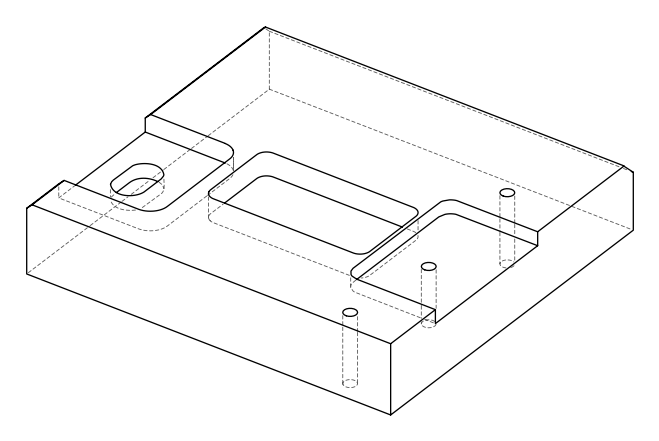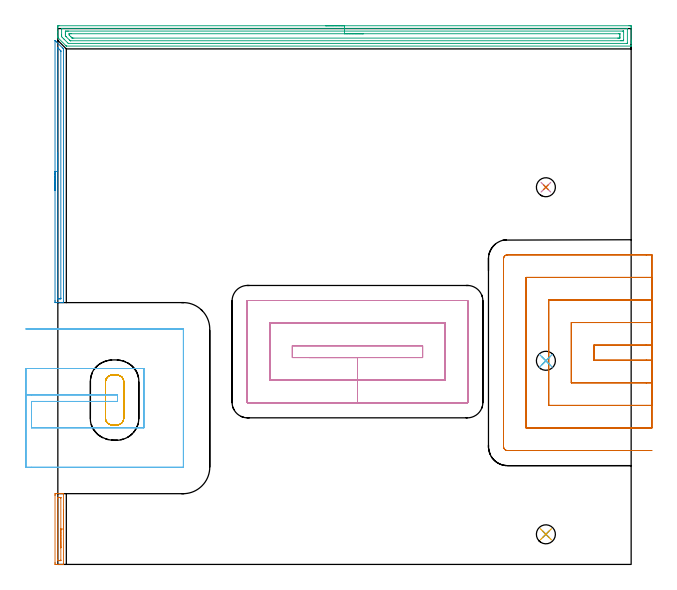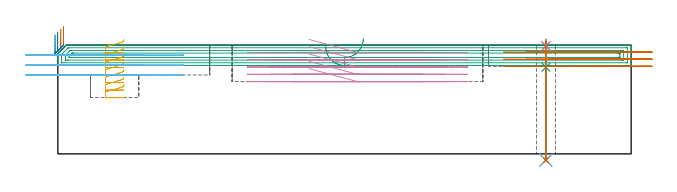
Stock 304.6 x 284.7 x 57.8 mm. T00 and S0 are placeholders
(PLAN: 13 operations, 5 tool changes, 35.4 min)
(1 AREA_MILL | FG_CHAMFER_SURFACE | UGT0205_001 | 0.77 min | 412 mm3)
(2 AREA_MILL_1 | FG_CHAMFER_SURFACE_1 | UGT0205_001 | 2.37 min | 1473 mm3)
(3 AREA_MILL_2 | FG_CHAMFER_SURFACE_2 | UGT0205_001 | 9.97 min | 17705 mm3)
(4 MILL_RECTANGULAR_POCKET | POCKET_RECTANGULAR_STRAIGHT | UGT0201_010 | Follow Part, ap 4, ae 75% | 8.21 min | 180576 mm3)
(5 MILL_RECTANGULAR_POCKET_1 | POCKET_RECTANGULAR_STRAIGHT_1 | UGT0201_010 | Follow Part, ap 4, ae 75% | 1.71 min | 27277 mm3)
(6 MILL_SLOT | SLOT_PARTIAL_RECTANGULAR | UGT0201_006 | Follow Part, ap 7, ae 75% | 3.75 min | 113273 mm3)
(7 MILL_SLOT_1 | SLOT_PARTIAL_RECTANGULAR_1 | UGT0201_010 | Follow Part, ap 4, ae 75% | 7.84 min | 102282 mm3)
(8 SPOT_DRILL | STEP1HOLE | NXT0321_9005460120000 | 0.03 min | 1 mm3)
(9 SPOT_DRILL_1 | STEP1HOLE_1 | NXT0321_9005460120000 | 0.03 min | 13 mm3)
(10 SPOT_DRILL_2 | STEP1HOLE_2 | NXT0321_9005460120000 | 0.03 min | 10 mm3)
(11 DRILL_THROUGH_HOLE_INTO_CENTER | STEP1HOLE | NXT0301_072 | 0.25 min | 4608 mm3)
(12 DRILL_THROUGH_HOLE_INTO_CENTER_1 | STEP1HOLE_1 | NXT0301_072 | 0.21 min | 3716 mm3)
(13 DRILL_THROUGH_HOLE_INTO_CENTER_2 | STEP1HOLE_2 | NXT0301_072 | 0.25 min | 4616 mm3)
(TOOL UGT0205_001 | Chamfer Mill 20 x 3 x 45 deg. | D20 FL50 Z2)
(TOOL UGT0201_010 | End Mill 16 mm | D16 FL22 Z2)
(TOOL UGT0201_006 | End Mill 28 mm | D28 FL25 Z2)
(TOOL NXT0321_9005460120000 | NC Spot Drill, 142deg, 12mm, Carbide, Uncoated | D12 PA142 FL30 Z2)
(TOOL NXT0301_072 | Carbide Drill 10.1mm [860.1-1010-051A1-MM 2214] | D10.1 PA140 FL71 Z2)
(OP 1 AREA_MILL)
G17 G21 G94 G90
T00 M6
G54
G17 G0 G90 X3. Y28.8 S1061 M3
G43 Z67.8 H0
G94 G1 Y28.762 Z66.928 F250.
Y28.648 Z66.063
Y28.459 Z65.212
Y28.197 Z64.38
Y27.863 Z63.574
Y27.46 Z62.8
Y26.992 Z62.064
Y26.461 Z61.372
Y25.871 Z60.729
Y25.228 Z60.14
Y24.536 Z59.608
Y23.8 Z59.14
Y23.026 Z58.737
Y22.22 Z58.403
Y21.388 Z58.141
Y20.537 Z57.952
Y19.672 Z57.838
Y18.8 Z57.8
Y0.12
X2.994 Y0.01 Z57.792
X2.74 Y0. Z57.539
X2.041 Z56.84
X1.226 Z56.025
X0.75 Z55.546
X0.512 Z55.309
X-0.134 Z54.663
X-0.372 Z54.426
X-1.017 Y0.001 Z53.777
X-1.255 Y0.003 Z53.539
X-1.49 Y0.008 Z53.304
X-1.493 Y0.086 Z53.302
X-1.499 Y0.565 Z53.301
X-1.5 Y1.05 Z53.3
Y36.632
X-1.499 Y37.035 Z53.301
X-1.493 Y37.515 Z53.302
X-1.49 Y37.592 Z53.305
X-1.017 Y37.6 Z53.777
X-0.372 Z54.426
X-0.134 Z54.663
X0.512 Z55.309
X0.75 Z55.546
X1.226 Z56.025
X2.041 Z56.84
X2.517 Z57.316
X2.741 Y37.599 Z57.54
X2.994 Y37.59 Z57.793
X3. Y37.48 Z57.8
Y18.8
X1.586 Z56.386
Y2.344
X1.584 Y2.133 Z56.384
X1.581 Y2.029 Z56.381
X1.58 Y2.012 Z56.38
X1.53 Y2.007 Z56.33
X1.433 Y2.003 Z56.233
X1.091 Y2. Z55.891
X0.75 Z55.55
X0.207 Z55.007
X0.02 Y2.003 Z54.82
X-0.054 Y2.008 Z54.746
X-0.079 Y2.012 Z54.721
X-0.081 Y2.045 Z54.719
X-0.084 Y2.128 Z54.716
X-0.086 Y2.295 Z54.714
Y2.344
Y35.256
X-0.084 Y35.467 Z54.716
X-0.081 Y35.571 Z54.719
X-0.08 Y35.588 Z54.72
X-0.03 Y35.593 Z54.77
X0.067 Y35.597 Z54.867
X0.409 Y35.6 Z55.209
X0.75 Z55.55
X1.293 Z56.093
X1.48 Y35.597 Z56.28
X1.554 Y35.592 Z56.354
X1.579 Y35.588 Z56.379
X1.581 Y35.555 Z56.381
X1.584 Y35.472 Z56.384
X1.586 Y35.305 Z56.386
Y35.256
Y18.8
Y17.929 Z56.424
Y17.064 Z56.538
Y16.212 Z56.726
Y15.38 Z56.989
Y14.574 Z57.323
Y13.8 Z57.725
Y13.064 Z58.194
Y12.372 Z58.725
Y11.729 Z59.315
Y11.14 Z59.958
Y10.609 Z60.65
Y10.14 Z61.386
Y9.737 Z62.16
Y9.403 Z62.966
Y9.141 Z63.798
Y8.952 Z64.649
Y8.838 Z65.514
Y8.8 Z66.386
G0 Z67.8
M5
M2
(OP 2 AREA_MILL_1)
G17 G21 G94 G90
T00 M6
G54
G17 G0 G90 X-1.5 Y198.75 S1061 M3
G43 Z67.8 H0
Z63.3
G94 G1 Y198.788 Z62.428 F250.
Y198.902 Z61.564
Y199.091 Z60.712
Y199.353 Z59.88
Y199.687 Z59.074
Y200.09 Z58.3
Y200.558 Z57.564
Y201.09 Z56.872
Y201.679 Z56.229
Y202.322 Z55.64
Y203.014 Z55.108
Y203.75 Z54.64
Y204.524 Z54.237
Y205.33 Z53.903
Y206.162 Z53.641
Y207.014 Z53.452
Y207.878 Z53.338
Y208.75 Z53.3
Y278.124
X-1.498 Y278.386 Z53.302
X-1.459 Y278.359 Z53.34
X-1.017 Y277.919 Z53.779
X-0.913 Y277.813 Z53.887
X-0.828 Y277.728 Z53.972
X-0.723 Y277.625 Z54.073
X2.517 Y274.384 Z57.314
X2.965 Y273.935 Z57.763
X2.998 Y273.895 Z57.784
X3. Y273.357 Z57.8
Y139.241
X2.997 Y139.109 Z57.788
X2.988 Y139.107 Z57.779
X2.694 Y139.1 Z57.493
X2.195 Z56.994
X1.634 Z56.429
X-0.414 Z54.383
X-1.017 Y139.101 Z53.777
X-1.256 Y139.104 Z53.539
X-1.49 Y139.109 Z53.305
X-1.494 Y139.207 Z53.302
X-1.499 Y139.687 Z53.301
X-1.5 Y140.174 Z53.3
Y208.75
X-0.086 Z54.714
X-0.085 Y274.248 Z54.715
X-0.082 Y274.415 Z54.718
X-0.079 Y274.497 Z54.721
X-0.076 Y274.515 Z54.724
X-0.053 Y274.495 Z54.747
X0.017 Y274.429 Z54.817
X0.201 Y274.248 Z55.001
X0.75 Y273.7 Z55.55
X1.092 Y273.357 Z55.892
X1.44 Y273.003 Z56.24
X1.539 Y272.9 Z56.339
X1.579 Y272.852 Z56.379
X1.581 Y272.829 Z56.381
X1.584 Y272.725 Z56.384
X1.586 Y272.515 Z56.386
Y272.466
Y141.469
X1.584 Y141.259 Z56.384
X1.581 Y141.154 Z56.381
X1.579 Y141.11 Z56.379
X1.482 Y141.108 Z56.282
X1.115 Y141.101 Z55.915
X0.75 Y141.1 Z55.55
X0.232 Z55.032
X0.025 Y141.103 Z54.825
X-0.066 Y141.108 Z54.734
X-0.079 Y141.11 Z54.721
X-0.081 Y141.123 Z54.719
X-0.084 Y141.164 Z54.716
X-0.085 Y141.25 Z54.715
X-0.086 Y141.421 Z54.714
Y208.75
Y209.622 Z54.752
Y210.486 Z54.866
Y211.338 Z55.055
Y212.17 Z55.317
Y212.976 Z55.651
Y213.75 Z56.054
Y214.486 Z56.523
Y215.178 Z57.054
Y215.821 Z57.643
Y216.41 Z58.286
Y216.942 Z58.978
Y217.41 Z59.714
Y217.813 Z60.488
Y218.147 Z61.294
Y218.409 Z62.126
Y218.598 Z62.978
Y218.712 Z63.843
Y218.75 Z64.714
G0 Z67.8
M5
M2
(OP 3 AREA_MILL_2)
G17 G21 G94 G90
T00 M6
G54
G17 G0 G90 X142.3 Y286.2 S1061 M3
G43 Z67.8 H0
Z57.
G94 G1 X142.338 Z56.128 F250.
X142.452 Z55.264
X142.641 Z54.412
X142.903 Z53.58
X143.237 Z52.774
X143.64 Z52.
X144.109 Z51.264
X144.64 Z50.572
X145.229 Z49.929
X145.872 Z49.34
X146.564 Z48.808
X147.3 Z48.34
X148.074 Z47.937
X148.88 Z47.603
X149.712 Z47.341
X150.564 Z47.152
X151.428 Z47.038
X152.3 Z47.
X303.469
X303.996 Y286.199 Z47.001
X304.518 Y286.194 Z47.003
X304.592 Y286.192 Z47.006
X304.596 Y285.676 Z47.521
X304.6 Y285.076 Z48.121
Y278.583 Z54.611
Y278.01 Z55.187
Y277.697 Z55.499
Y277.123 Z56.073
Y276.81 Z56.385
Y275.77 Z57.43
X304.593 Y275.427 Z57.764
X304.59 Y275.403 Z57.788
X304.442 Y275.4 Z57.8
X4.618
X4.505 Y275.404 Z57.789
X4.471 Y275.427 Z57.768
X4.25 Y275.65 Z57.55
X4.173 Y275.727 Z57.473
X0.331 Y279.569 Z53.631
X0.158 Y279.744 Z53.455
X0.01 Y279.9 Z53.299
X0.007 Y279.913 Z53.286
X0. Y280.227 Z52.973
Y280.617 Z52.582
Y281.243 Z51.952
Y282.443 Z50.754
Y283.016 Z50.177
Y285.39 Z47.807
X0.003 Y285.676 Z47.52
X0.008 Y286.191 Z47.005
X0.083 Y286.194 Z47.003
X0.604 Y286.2 Z47.
X152.3
Y284.786 Z48.414
X302.212
X302.434 Y284.784 Z48.416
X302.543 Y284.781 Z48.419
X302.588 Y284.779 Z48.421
X302.592 Y284.744 Z48.456
X302.596 Y284.649 Z48.551
X302.599 Y284.404 Z48.796
Y277.312 Z55.888
X302.593 Y276.925 Z56.275
X302.59 Y276.821 Z56.379
X302.544 Y276.819 Z56.381
X302.434 Y276.817 Z56.383
X302.212 Y276.814 Z56.386
X5.732 Y276.815 Z56.385
X5.621 Y276.816 Z56.384
X5.566 Y276.819 Z56.381
X5.543 Y276.821 Z56.379
X5.491 Y276.87 Z56.33
X5.065 Y277.286 Z55.914
X3.281 Y279.069 Z54.131
X2.881 Y279.47 Z53.73
X2.388 Y279.966 Z53.234
X2.01 Y280.357 Z52.843
X2.003 Y280.74 Z52.46
X2.001 Y281.243 Z51.957
X2. Y281.629 Z51.571
X2.001 Y284.288 Z48.912
X2.007 Y284.675 Z48.525
X2.01 Y284.779 Z48.421
X2.056 Y284.781 Z48.419
X2.166 Y284.783 Z48.417
X2.388 Y284.786 Z48.414
X152.3
Y283.372 Z49.828
X300.07 Y283.371 Z49.829
X300.427 Y283.37 Z49.83
X300.545 Y283.367 Z49.833
X300.58 Y283.365 Z49.835
X300.59 Y283.302 Z49.898
X300.596 Y283.188 Z50.012
X300.599 Y283.016 Z50.184
Y278.583 Z54.617
X300.598 Y278.414 Z54.786
X300.59 Y278.246 Z54.954
X300.427 Y278.235 Z54.965
X299.89 Y278.23 Z54.97
X299.535 Y278.229 Z54.971
X299. Y278.228 Z54.972
X6.85 Y278.229 Z54.971
X6.731 Y278.23 Z54.97
X6.636 Y278.232 Z54.968
X6.577 Y278.235 Z54.965
X6.539 Y278.271 Z54.929
X6.217 Y278.583 Z54.617
X4.443 Y280.357 Z52.843
X4.173 Y280.629 Z52.571
X4.028 Y280.783 Z52.417
X4.01 Y281.072 Z52.128
X4.003 Y281.243 Z51.957
X4. Y281.415 Z51.785
Y282.302 Z50.898
X4.001 Y283.016 Z50.184
X4.002 Y283.186 Z50.014
X4.01 Y283.354 Z49.846
X4.173 Y283.364 Z49.836
X4.71 Y283.37 Z49.83
X5.065 Y283.371 Z49.829
X5.6 Y283.372 Z49.828
X152.3
Y281.957 Z51.243
X297.924
X298.513 Y281.952 Z51.248
X298.58 Y281.95 Z51.25
X298.591 Y281.946 Z51.254
X298.594 Y281.925 Z51.275
X298.597 Y281.876 Z51.324
X298.599 Y281.679 Z51.521
X298.6 Y281.285 Z51.915
Y280.399 Z52.801
X298.599 Y279.934 Z53.266
X298.596 Y279.723 Z53.477
X298.593 Y279.671 Z53.529
X298.59 Y279.651 Z53.549
X298.57 Y279.649 Z53.551
X298.466 Y279.646 Z53.554
X297.75 Y279.643 Z53.557
X297.576
X8.461
X7.742 Y279.645 Z53.555
X7.653 Y279.647 Z53.553
X7.613 Y279.65 Z53.55
X7.578 Y279.681 Z53.519
X7.46 Y279.792 Z53.408
X7.316 Y279.933 Z53.267
X6.892 Y280.357 Z52.843
X6.85 Y280.399 Z52.801
X6.015 Y281.243 Z51.957
X6.006 Y281.666 Z51.534
X6.004 Y281.877 Z51.323
X6.007 Y281.929 Z51.271
X6.01 Y281.949 Z51.251
X6.03 Y281.951 Z51.249
X6.134 Y281.954 Z51.246
X6.85 Y281.957 Z51.243
X7.024
X152.3
X153.172 Z51.281
X154.037 Z51.395
X154.888 Z51.583
X155.72 Z51.846
X156.526 Z52.18
X157.3 Z52.582
X158.036 Z53.051
X158.728 Z53.582
X159.371 Z54.172
X159.96 Z54.815
X160.492 Z55.507
X160.96 Z56.243
X161.363 Z57.016
X161.697 Z57.822
X161.959 Z58.654
X162.148 Z59.506
X162.262 Z60.371
X162.3 Z61.243
G0 Z67.8
M5
M2
(OP 4 MILL_RECTANGULAR_POCKET)
G17 G21 G94 G90
T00 M6
G54
G17 G0 G90 X133.524 Y109.9 S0 M3
G43 Z67.8 H0
Z60.8
G94 G1 X159.2 Z53.92 F250.
X193.8 F500.
Y116.2
X124.6
Y109.9
X159.2
Y97.9
X205.8
Y128.2
X112.6
Y97.9
X159.2
Y85.9
X217.6
G3 X217.8 Y86.1 R0.2
G1 Y140.
G3 X217.6 Y140.2 R0.2
G1 X100.8
G3 X100.6 Y140. R0.2
G1 Y86.1
G3 X100.8 Y85.9 R0.2
G1 X159.2
X160.2
G0 X133.524 Y109.9 Z56.92
G1 X159.2 Z50.04 F250.
X193.8 F500.
Y116.2
X124.6
Y109.9
X159.2
Y97.9
X205.8
Y128.2
X112.6
Y97.9
X159.2
Y85.9
X217.6
G3 X217.8 Y86.1 R0.2
G1 Y140.
G3 X217.6 Y140.2 R0.2
G1 X100.8
G3 X100.6 Y140. R0.2
G1 Y86.1
G3 X100.8 Y85.9 R0.2
G1 X159.2
X160.2
G0 X133.524 Y109.9 Z53.04
G1 X159.2 Z46.16 F250.
X193.8 F500.
Y116.2
X124.6
Y109.9
X159.2
Y97.9
X205.8
Y128.2
X112.6
Y97.9
X159.2
Y85.9
X217.6
G3 X217.8 Y86.1 R0.2
G1 Y140.
G3 X217.6 Y140.2 R0.2
G1 X100.8
G3 X100.6 Y140. R0.2
G1 Y86.1
G3 X100.8 Y85.9 R0.2
G1 X159.2
X160.2
G0 X133.524 Y109.9 Z49.16
G1 X159.2 Z42.28 F250.
X193.8 F500.
Y116.2
X124.6
Y109.9
X159.2
Y97.9
X205.8
Y128.2
X112.6
Y97.9
X159.2
Y85.9
X217.6
G3 X217.8 Y86.1 R0.2
G1 Y140.
G3 X217.6 Y140.2 R0.2
G1 X100.8
G3 X100.6 Y140. R0.2
G1 Y86.1
G3 X100.8 Y85.9 R0.2
G1 X159.2
X160.2
G0 X133.524 Y109.9 Z45.28
G1 X159.2 Z38.4 F250.
X193.8 F500.
Y116.2
X124.6
Y109.9
X159.2
Y97.9
X205.8
Y128.2
X112.6
Y97.9
X159.2
Y85.9
X217.6
G3 X217.8 Y86.1 R0.2
G1 Y140.
G3 X217.6 Y140.2 R0.2
G1 X100.8
G3 X100.6 Y140. R0.2
G1 Y86.1
G3 X100.8 Y85.9 R0.2
G1 X159.2
X160.2
G0 Z67.8
M5
M2
(OP 5 MILL_RECTANGULAR_POCKET_1)
G17 G21 G94 G90
T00 M6
G54
G17 G0 G90 X35. Y94.395 S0 M3
G43 Z67.8 H0
Z60.8
G94 G1 Y97.19 Z60.051 F250.
X34.934 Y97.713 Z59.91
X34.792 Y98.222 Z59.768
X34.577 Y98.704 Z59.627
X34.294 Y99.15 Z59.485
X33.949 Y99.549 Z59.344
X33.55 Y99.894 Z59.202
X33.104 Y100.177 Z59.061
X32.622 Y100.392 Z58.92
X32.113 Y100.534 Z58.778
X31.59 Y100.6 Z58.637
X28.71 Z57.865
X28.187 Y100.534 Z57.724
X27.678 Y100.392 Z57.582
X27.196 Y100.177 Z57.441
X26.75 Y99.894 Z57.299
X26.351 Y99.549 Z57.158
X26.006 Y99.15 Z57.016
X25.723 Y98.704 Z56.875
X25.508 Y98.222 Z56.734
X25.366 Y97.713 Z56.592
X25.3 Y97.19 Z56.451
Y87.35 Z53.814
Y77.7 F500.
G3 X28.9 Y74.1 R3.6
G1 X31.4
G3 X35. Y77.7 R3.6
G1 Y97.
G3 X31.4 Y100.6 R3.6
G1 X28.9
G3 X25.3 Y97. R3.6
G1 Y87.35
Y86.35
G0 X35. Y94.395 Z56.814
G1 Y97.19 Z56.065 F250.
X34.934 Y97.713 Z55.924
X34.792 Y98.222 Z55.782
X34.577 Y98.704 Z55.641
X34.294 Y99.15 Z55.5
X33.949 Y99.549 Z55.358
X33.55 Y99.894 Z55.217
X33.104 Y100.177 Z55.075
X32.622 Y100.392 Z54.934
X32.113 Y100.534 Z54.792
X31.59 Y100.6 Z54.651
X28.71 Z53.879
X28.187 Y100.534 Z53.738
X27.678 Y100.392 Z53.597
X27.196 Y100.177 Z53.455
X26.75 Y99.894 Z53.314
X26.351 Y99.549 Z53.172
X26.006 Y99.15 Z53.031
X25.723 Y98.704 Z52.889
X25.508 Y98.222 Z52.748
X25.366 Y97.713 Z52.606
X25.3 Y97.19 Z52.465
Y87.35 Z49.829
Y77.7 F500.
G3 X28.9 Y74.1 R3.6
G1 X31.4
G3 X35. Y77.7 R3.6
G1 Y97.
G3 X31.4 Y100.6 R3.6
G1 X28.9
G3 X25.3 Y97. R3.6
G1 Y87.35
Y86.35
G0 X35. Y94.395 Z52.829
G1 Y97.19 Z52.08 F250.
X34.934 Y97.713 Z51.938
X34.792 Y98.222 Z51.797
X34.577 Y98.704 Z51.655
X34.294 Y99.15 Z51.514
X33.949 Y99.549 Z51.372
X33.55 Y99.894 Z51.231
X33.104 Y100.177 Z51.09
X32.622 Y100.392 Z50.948
X32.113 Y100.534 Z50.807
X31.59 Y100.6 Z50.665
X28.71 Z49.894
X28.187 Y100.534 Z49.752
X27.678 Y100.392 Z49.611
X27.196 Y100.177 Z49.469
X26.75 Y99.894 Z49.328
X26.351 Y99.549 Z49.187
X26.006 Y99.15 Z49.045
X25.723 Y98.704 Z48.904
X25.508 Y98.222 Z48.762
X25.366 Y97.713 Z48.621
X25.3 Y97.19 Z48.479
Y87.35 Z45.843
Y77.7 F500.
G3 X28.9 Y74.1 R3.6
G1 X31.4
G3 X35. Y77.7 R3.6
G1 Y97.
G3 X31.4 Y100.6 R3.6
G1 X28.9
G3 X25.3 Y97. R3.6
G1 Y87.35
Y86.35
G0 X35. Y94.395 Z48.843
G1 Y97.19 Z48.094 F250.
X34.934 Y97.713 Z47.952
X34.792 Y98.222 Z47.811
X34.577 Y98.704 Z47.67
X34.294 Y99.15 Z47.528
X33.949 Y99.549 Z47.387
X33.55 Y99.894 Z47.245
X33.104 Y100.177 Z47.104
X32.622 Y100.392 Z46.962
X32.113 Y100.534 Z46.821
X31.59 Y100.6 Z46.68
X28.71 Z45.908
X28.187 Y100.534 Z45.767
X27.678 Y100.392 Z45.625
X27.196 Y100.177 Z45.484
X26.75 Y99.894 Z45.342
X26.351 Y99.549 Z45.201
X26.006 Y99.15 Z45.059
X25.723 Y98.704 Z44.918
X25.508 Y98.222 Z44.777
X25.366 Y97.713 Z44.635
X25.3 Y97.19 Z44.494
Y87.35 Z41.857
Y77.7 F500.
G3 X28.9 Y74.1 R3.6
G1 X31.4
G3 X35. Y77.7 R3.6
G1 Y97.
G3 X31.4 Y100.6 R3.6
G1 X28.9
G3 X25.3 Y97. R3.6
G1 Y87.35
Y86.35
G0 X35. Y94.395 Z44.857
G1 Y97.19 Z44.108 F250.
X34.934 Y97.713 Z43.967
X34.792 Y98.222 Z43.825
X34.577 Y98.704 Z43.684
X34.294 Y99.15 Z43.542
X33.949 Y99.549 Z43.401
X33.55 Y99.894 Z43.26
X33.104 Y100.177 Z43.118
X32.622 Y100.392 Z42.977
X32.113 Y100.534 Z42.835
X31.59 Y100.6 Z42.694
X28.71 Z41.922
X28.187 Y100.534 Z41.781
X27.678 Y100.392 Z41.639
X27.196 Y100.177 Z41.498
X26.75 Y99.894 Z41.357
X26.351 Y99.549 Z41.215
X26.006 Y99.15 Z41.074
X25.723 Y98.704 Z40.932
X25.508 Y98.222 Z40.791
X25.366 Y97.713 Z40.649
X25.3 Y97.19 Z40.508
Y87.35 Z37.871
Y77.7 F500.
G3 X28.9 Y74.1 R3.6
G1 X31.4
G3 X35. Y77.7 R3.6
G1 Y97.
G3 X31.4 Y100.6 R3.6
G1 X28.9
G3 X25.3 Y97. R3.6
G1 Y87.35
Y86.35
G0 X35. Y94.395 Z40.871
G1 Y97.19 Z40.122 F250.
X34.934 Y97.713 Z39.981
X34.792 Y98.222 Z39.84
X34.577 Y98.704 Z39.698
X34.294 Y99.15 Z39.557
X33.949 Y99.549 Z39.415
X33.55 Y99.894 Z39.274
X33.104 Y100.177 Z39.132
X32.622 Y100.392 Z38.991
X32.113 Y100.534 Z38.85
X31.59 Y100.6 Z38.708
X28.71 Z37.937
X28.187 Y100.534 Z37.795
X27.678 Y100.392 Z37.654
X27.196 Y100.177 Z37.512
X26.75 Y99.894 Z37.371
X26.351 Y99.549 Z37.229
X26.006 Y99.15 Z37.088
X25.723 Y98.704 Z36.947
X25.508 Y98.222 Z36.805
X25.366 Y97.713 Z36.664
X25.3 Y97.19 Z36.522
Y87.35 Z33.886
Y77.7 F500.
G3 X28.9 Y74.1 R3.6
G1 X31.4
G3 X35. Y77.7 R3.6
G1 Y97.
G3 X31.4 Y100.6 R3.6
G1 X28.9
G3 X25.3 Y97. R3.6
G1 Y87.35
Y86.35
G0 X35. Y94.395 Z36.886
G1 Y97.19 Z36.137 F250.
X34.934 Y97.713 Z35.995
X34.792 Y98.222 Z35.854
X34.577 Y98.704 Z35.712
X34.294 Y99.15 Z35.571
X33.949 Y99.549 Z35.43
X33.55 Y99.894 Z35.288
X33.104 Y100.177 Z35.147
X32.622 Y100.392 Z35.005
X32.113 Y100.534 Z34.864
X31.59 Y100.6 Z34.722
X28.71 Z33.951
X28.187 Y100.534 Z33.809
X27.678 Y100.392 Z33.668
X27.196 Y100.177 Z33.527
X26.75 Y99.894 Z33.385
X26.351 Y99.549 Z33.244
X26.006 Y99.15 Z33.102
X25.723 Y98.704 Z32.961
X25.508 Y98.222 Z32.819
X25.366 Y97.713 Z32.678
X25.3 Y97.19 Z32.537
Y87.35 Z29.9
Y77.7 F500.
G3 X28.9 Y74.1 R3.6
G1 X31.4
G3 X35. Y77.7 R3.6
G1 Y97.
G3 X31.4 Y100.6 R3.6
G1 X28.9
G3 X25.3 Y97. R3.6
G1 Y87.35
Y86.35
G0 Z67.8
M5
M2
(OP 6 MILL_SLOT)
G17 G21 G94 G90
T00 M6
G54
G17 G0 G90 X-17. Y90.1 S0 M3
G43 Z67.8 H0
Z52.5
G94 G1 X-14. F250.
X31.7 F500.
Y86.6
X-14.
Y72.6
X45.7
Y104.1
X-14.
X-17. F250.
Y51.6
X-14.
X66.6 F500.
X66.655 Y51.605
X66.695 Y51.645
X66.7 Y51.7
Y125.
X66.695 Y125.055
X66.655 Y125.095
X66.6 Y125.1
X-14.
X-17. F250.
G0 Y90.1 Z47.2
G1 X-14.
X31.7 F500.
Y86.6
X-14.
Y72.6
X45.7
Y104.1
X-14.
X-17. F250.
Y51.6
X-14.
X66.6 F500.
X66.655 Y51.605
X66.695 Y51.645
X66.7 Y51.7
Y125.
X66.695 Y125.055
X66.655 Y125.095
X66.6 Y125.1
X-14.
X-17. F250.
G0 Y90.1 Z41.9
G1 X-14.
X31.7 F500.
Y86.6
X-14.
Y72.6
X45.7
Y104.1
X-14.
X-17. F250.
Y51.6
X-14.
X66.6 F500.
X66.655 Y51.605
X66.695 Y51.645
X66.7 Y51.7
Y125.
X66.695 Y125.055
X66.655 Y125.095
X66.6 Y125.1
X-14.
X-17. F250.
G0 Z67.8
M5
M2
(OP 7 MILL_SLOT_1)
G17 G21 G94 G90
T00 M6
G54
G17 G0 G90 X315.6 Y116.5 S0 M3
G43 Z67.8 H0
Z54.033
G94 G1 X312.6 F250.
X284.8 F500.
Y108.5
X312.6
X315.6 F250.
Y128.5
X312.6
X272.8 F500.
Y96.5
X312.6
X315.6 F250.
Y140.5
X312.6
X260.8 F500.
Y84.5
X312.6
X315.6 F250.
Y152.5
X312.6
X248.8 F500.
Y72.5
X312.6
X315.6 F250.
Y164.5
X312.6
X238.9 F500.
G3 X236.8 Y162.4 R2.1
G1 Y62.6
G3 X238.9 Y60.5 R2.1
G1 X312.6
X315.6 F250.
G0 Y116.5 Z50.267
G1 X312.6
X284.8 F500.
Y108.5
X312.6
X315.6 F250.
Y128.5
X312.6
X272.8 F500.
Y96.5
X312.6
X315.6 F250.
Y140.5
X312.6
X260.8 F500.
Y84.5
X312.6
X315.6 F250.
Y152.5
X312.6
X248.8 F500.
Y72.5
X312.6
X315.6 F250.
Y164.5
X312.6
X238.9 F500.
G3 X236.8 Y162.4 R2.1
G1 Y62.6
G3 X238.9 Y60.5 R2.1
G1 X312.6
X315.6 F250.
G0 Y116.5 Z46.5
G1 X312.6
X284.8 F500.
Y108.5
X312.6
X315.6 F250.
Y128.5
X312.6
X272.8 F500.
Y96.5
X312.6
X315.6 F250.
Y140.5
X312.6
X260.8 F500.
Y84.5
X312.6
X315.6 F250.
Y152.5
X312.6
X248.8 F500.
Y72.5
X312.6
X315.6 F250.
Y164.5
X312.6
X238.9 F500.
G3 X236.8 Y162.4 R2.1
G1 Y62.6
G3 X238.9 Y60.5 R2.1
G1 X312.6
X315.6 F250.
G0 Z67.8
M5
M2
(OP 8 SPOT_DRILL)
G17 G21 G94 G90
T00 M6
G54
G17 G0 G90 X259.3 Y16. S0 M3
G43 Z67.8 H0
G94 G81 G98 Z57.357 F250. R60.8
G80
M5
M2
(OP 9 SPOT_DRILL_1)
G17 G21 G94 G90
T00 M6
G54
G17 G0 G90 X259.3 Y108.2 S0 M3
G43 Z67.8 H0
G94 G81 G98 Z46.057 F250. R49.5
G80
M5
M2
(OP 10 SPOT_DRILL_2)
G17 G21 G94 G90
T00 M6
G54
G17 G0 G90 X259.3 Y200.4 S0 M3
G43 Z67.8 H0
G94 G81 G98 Z57.357 F250. R60.8
G80
M5
M2
(OP 11 DRILL_THROUGH_HOLE_INTO_CENTER)
G17 G21 G94 G90
T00 M6
G54
G17 G0 G90 X259.3 Y16. S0 M3
G43 Z67.8 H1
G94 G73 G98 Z-3.338 F250. Q8.734 R59.8
G80
M5
M2
(OP 12 DRILL_THROUGH_HOLE_INTO_CENTER_1)
G17 G21 G94 G90
T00 M6
G54
G17 G0 G90 X259.3 Y108.2 S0 M3
G43 Z67.8 H1
G94 G73 G98 Z-3.338 F250. Q9.968 R48.5
G80
M5
M2
(OP 13 DRILL_THROUGH_HOLE_INTO_CENTER_2)
G17 G21 G94 G90
T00 M6
G54
G17 G0 G90 X259.3 Y200.4 S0 M3
G43 Z67.8 H1
G94 G73 G98 Z-3.338 F250. Q8.734 R59.8
G80
M5
M2
